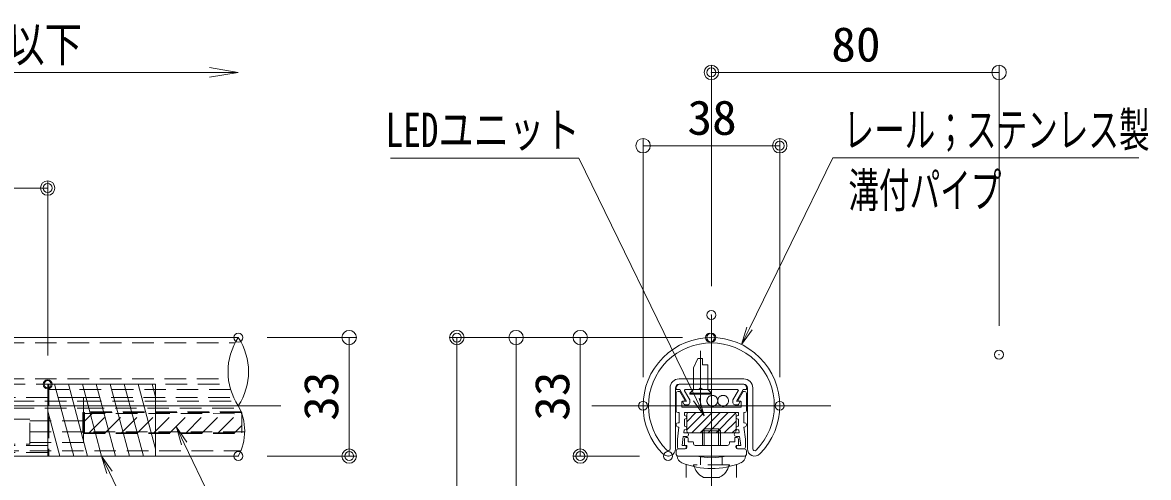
# Model space of a CAD drawing. Units: millimetres, scale not verified. Extents: x -1001 to 999, y -692 to 692.
# Drawn here: x -507.1 to -194, y -92.7 to 33.9 of the extents above; entities that cross this region are included whole.
import ezdxf
from ezdxf.enums import TextEntityAlignment as Align

# ---------------------------------------------------------------- set-up
doc = ezdxf.new("R2010")
doc.units = ezdxf.units.MM
doc.header["$LTSCALE"] = 5
doc.header["$PDMODE"] = 32
doc.header["$PDSIZE"] = 2.5
for name, pattern in [('CHAIN1', [8, 5, -1, 1, -1]), ('DASHED1', [1.8, 1.2, -0.6]), ('DASHED2', [3, 2, -1])]:
    doc.linetypes.add(name, pattern=pattern)
for name, color, linetype, lineweight in [('0-2_2', 4, 'Continuous', 9), ('0-3_sunpou', 1, 'Continuous', 9), ('0-4_0', 6, 'DASHED1', 9), ('0-5_DEFPOINTS', 7, 'Continuous', 9), ('0-6_center', 5, 'Continuous', 9), ('0-7_1', 3, 'Continuous', 9), ('0-B_GRE_SSD', 134, 'DASHED1', 9), ('0-C_ﾌﾞﾗｹｯﾄ', 4, 'Continuous', 9), ('0-F_BLU', 5, 'DASHED1', 9), ('1-2_10ユーザー', 4, 'Continuous', 9), ('1-5_GRE_M', 4, 'Continuous', 9), ('1-6_naka', 4, 'Continuous', 9), ('1-7_NakaLED部材', 2, 'DASHED1', 9)]:
    doc.layers.add(name, color=color, linetype=linetype, lineweight=lineweight)
doc.styles.add('ＭＳ ゴシック', font='')
doc.styles.get('ＭＳ ゴシック').set_extended_font_data('MS Gothic')

# ---------------------------------------------------------------- blocks, each defined once
blk = doc.blocks.new('_OPEN')
at = {"layer": '0-4_0', "color": 1, "linetype": 'Continuous'}
blk.add_line((0, 0), (-5, 0), dxfattribs=at)
blk.add_lwpolyline([(-5, 0.833), (0, 0), (-5, -0.833)], dxfattribs=at)
blk = doc.blocks.new('_ORIGIN')
at = {"layer": '0-4_0', "color": 1, "linetype": 'Continuous'}
blk.add_line((0, 0), (-5, 0), dxfattribs=at)
blk.add_circle((0, 0), 2.5, dxfattribs=at)
blk = doc.blocks.new('MLeader3')
at = {"layer": '0-3_sunpou'}
blk.add_line((-279.932, -3.742), (-196.66, -3.742), dxfattribs=at)
at = {"layer": '0-3_sunpou', "color": 7}
blk.add_line((-307.146, -55.673), (-304.949, -51.182), dxfattribs=at)
at = {"layer": '0-3_sunpou'}
blk.add_lwpolyline([(-304.949, -51.182), (-281.732, -3.742), (-279.932, -3.742)], dxfattribs=at)
at = {"layer": '0-3_sunpou', "color": 7}
blk.add_lwpolyline([(-304.2, -51.548), (-307.146, -55.673), (-305.697, -50.816)], dxfattribs=at)
at = {"layer": '0-3_sunpou', "color": 2, "style": 'ＭＳ ゴシック', "width": 0.65}
for s, p in [('レール；ステンレス製', (-278.793, -3.593)), ('溝付パイプ', (-277.432, -20.42))]:
    blk.add_text(s, height=9.604, dxfattribs=at).set_placement(p, align=Align.BOTTOM_LEFT)
blk = doc.blocks.new('MLeader7')
at = {"layer": '0-3_sunpou'}
blk.add_line((-354.185, -3.792), (-404.778, -3.792), dxfattribs=at)
at = {"layer": '0-3_sunpou', "color": 7}
blk.add_line((-317.512, -75.49), (-319.699, -70.994), dxfattribs=at)
at = {"layer": '0-3_sunpou'}
blk.add_lwpolyline([(-319.699, -70.994), (-352.385, -3.792), (-354.185, -3.792)], dxfattribs=at)
at = {"layer": '0-3_sunpou', "color": 7}
blk.add_lwpolyline([(-318.949, -70.629), (-317.512, -75.49), (-320.448, -71.358)], dxfattribs=at)
at = {"layer": '0-3_sunpou', "color": 2, "style": 'ＭＳ ゴシック', "width": 0.75}
blk.add_text('LEDユニット', height=9.604, dxfattribs=at).set_placement((-406.111, -3.642), align=Align.BOTTOM_LEFT)
blk = doc.blocks.new('MLeader8')
at = {"layer": '0-3_sunpou', "color": 7}
blk.add_line((-464.28, -78.687), (-462.113, -83.193), dxfattribs=at)
at = {"layer": '0-3_sunpou'}
blk.add_line((-446.025, -112.911), (-395.432, -112.911), dxfattribs=at)
at = {"layer": '0-3_sunpou', "color": 7}
blk.add_lwpolyline([(-462.864, -83.554), (-464.28, -78.687), (-461.362, -82.832)], dxfattribs=at)
at = {"layer": '0-3_sunpou'}
blk.add_lwpolyline([(-462.113, -83.193), (-447.825, -112.911), (-446.025, -112.911)], dxfattribs=at)
at = {"layer": '0-3_sunpou', "color": 2, "style": 'ＭＳ ゴシック', "width": 0.75}
blk.add_text('LEDユニット', height=9.604, dxfattribs=at).set_placement((-444.859, -112.761), align=Align.BOTTOM_LEFT)
blk = doc.blocks.new('MLeader43')
at = {"layer": '0-3_sunpou', "color": 7}
blk.add_line((-485.079, -86.732), (-482.918, -91.241), dxfattribs=at)
at = {"layer": '0-3_sunpou'}
blk.add_line((-458.536, -138.366), (-413.493, -138.366), dxfattribs=at)
at = {"layer": '0-3_sunpou', "color": 7}
blk.add_lwpolyline([(-483.67, -91.601), (-485.079, -86.732), (-482.167, -90.881)], dxfattribs=at)
at = {"layer": '0-3_sunpou'}
blk.add_lwpolyline([(-482.918, -91.241), (-460.336, -138.366), (-458.536, -138.366)], dxfattribs=at)
at = {"layer": '0-3_sunpou', "color": 2, "style": 'ＭＳ ゴシック', "width": 0.7}
blk.add_text('AL溝カバー', height=9.604, dxfattribs=at).set_placement((-456.369, -138.378), align=Align.BOTTOM_LEFT)

msp = doc.modelspace()

# ---------------------------------------------------------------- linework, layer by layer
at = {"layer": '0-2_2'}
for centre, radius, start, end in [((-432.694, -63.232), 17.235, 146.55082, 213.44918), ((-461.456, -63.232), 17.235, 326.55082, 33.44918), ((-459.917, -79.732), 14.626, 331.40503, 28.59497)]:
    msp.add_arc(centre, radius, start, end, dxfattribs=at)
at = {"layer": '0-3_sunpou'}
for p, q in [((-315.512, -39.464), (-315.512, 22.028)), ((-235.512, -50.485), (-235.512, 22.028)), ((-455.075, 20.028), (-580.079, 20.028)), ((-239.512, 20.028), (-311.512, 20.028)), ((-334.512, -64.732), (-334.512, 1.635)), ((-296.512, -64.732), (-296.512, 1.635)), ((-330.512, -0.365), (-300.512, -0.365)), ((-656.079, -12.148), (-504.079, -12.148)), ((-500.079, -58.732), (-500.079, -10.148)), ((-439.075, -53.732), (-414.233, -53.732)), ((-323.903, -53.732), (-388.295, -53.732)), ((-386.295, -287.694), (-386.295, -53.732)), ((-323.512, -53.732), (-371.829, -53.732)), ((-323.512, -53.732), (-353.986, -53.732)), ((-416.233, -57.732), (-416.233, -82.732)), ((-369.829, -57.732), (-369.829, -186.475)), ((-351.986, -57.732), (-351.986, -82.732)), ((-439.075, -86.732), (-414.233, -86.732)), ((-335.541, -86.732), (-353.986, -86.732))]:
    msp.add_line(p, q, dxfattribs=at)
msp.add_circle((-386.295, -53.732), 2, dxfattribs=at)
at = {"layer": '0-4_0', "color": 3}
for p, q in [((-728.579, -55.232), (-447.96, -55.232)), ((-728.579, -65.232), (-449.813, -65.232)), ((-728.317, -66.732), (-449.57, -66.732)), ((-550.079, -85.232), (-446.365, -85.232))]:
    msp.add_line(p, q, dxfattribs=at)
at = {"layer": '0-4_0', "color": 5, "linetype": 'CHAIN1'}
msp.add_line((-318.512, -72.663), (-318.512, -57.416), dxfattribs=at)
at = {"layer": '0-4_0', "linetype": 'Continuous'}
for p, q in [((-319.262, -59.532), (-320.512, -62.209)), ((-320.512, -68.232), (-320.512, -62.209)), ((-319.262, -59.532), (-318.006, -59.532)), ((-318.006, -59.532), (-318.006, -61.351)), ((-318.006, -61.351), (-316.512, -61.351)), ((-316.512, -68.232), (-316.512, -61.351)), ((-320.512, -68.232), (-321.512, -69.232)), ((-316.512, -68.232), (-320.512, -68.232)), ((-316.512, -68.232), (-315.512, -69.232)), ((-321.512, -69.532), (-321.512, -69.232)), ((-315.512, -69.232), (-321.512, -69.232)), ((-315.512, -69.532), (-321.512, -69.532)), ((-315.512, -69.532), (-315.512, -69.232)), ((-313.45, -92.675), (-317.573, -92.675))]:
    msp.add_line(p, q, dxfattribs=at)
at = {"layer": '0-4_0', "color": 5}
for p, q in [((-500.079, -85.732), (-500.079, -66.732)), ((-470.079, -85.732), (-470.079, -66.732)), ((-490.079, -77.279), (-487.432, -74.632)), ((-488.542, -80.232), (-482.942, -74.632)), ((-484.052, -80.232), (-478.452, -74.632)), ((-479.562, -80.232), (-473.962, -74.632)), ((-475.071, -80.232), (-469.471, -74.632)), ((-470.581, -80.232), (-464.981, -74.632)), ((-466.091, -80.232), (-460.491, -74.632)), ((-461.601, -80.232), (-456.001, -74.632)), ((-457.111, -80.232), (-451.511, -74.632)), ((-452.621, -80.232), (-447.021, -74.632)), ((-448.131, -80.232), (-446.109, -78.21)), ((-500.079, -83.732), (-660.079, -83.732)), ((-500.079, -85.732), (-660.079, -85.732))]:
    msp.add_line(p, q, dxfattribs=at)
at = {"layer": '0-4_0', "color": 4}
for p, q in [((-499.76, -66.732), (-499.76, -86.732)), ((-449.188, -68.232), (-499.76, -68.232)), ((-447.075, -86.732), (-499.76, -86.732))]:
    msp.add_line(p, q, dxfattribs=at)
at = {"layer": '0-4_0', "color": 7, "linetype": 'Continuous'}
for p, q in [((-322.362, -77.187), (-319.807, -74.632)), ((-322.362, -79.432), (-317.562, -74.632)), ((-322.362, -79.732), (-322.362, -75.132)), ((-322.362, -75.132), (-322.362, -79.732)), ((-322.281, -74.861), (-322.133, -74.713)), ((-321.862, -74.632), (-309.162, -74.632)), ((-321.862, -74.632), (-309.162, -74.632)), ((-320.917, -80.232), (-315.317, -74.632)), ((-318.672, -80.232), (-313.072, -74.632)), ((-316.427, -80.232), (-310.827, -74.632)), ((-314.182, -80.232), (-308.772, -74.823)), ((-308.662, -75.132), (-308.662, -79.732)), ((-308.662, -75.132), (-308.662, -79.732)), ((-311.937, -80.232), (-308.662, -76.957)), ((-309.162, -80.232), (-321.862, -80.232)), ((-309.162, -80.232), (-321.862, -80.232)), ((-309.692, -80.232), (-308.662, -79.202))]:
    msp.add_line(p, q, dxfattribs=at)
at = {"layer": '0-4_0', "color": 5}
msp.add_lwpolyline([(-446.109, -80.232), (-446.109, -74.632), (-490.079, -74.632), (-490.079, -80.232)], close=True, dxfattribs=at)
at = {"layer": '0-4_0', "color": 7, "linetype": 'Continuous'}
for centre, start, end in [((-321.862, -75.132), 90, 180), ((-321.862, -75.132), 90, 180), ((-309.162, -75.132), 0, 90), ((-309.162, -75.132), 0, 90), ((-321.862, -79.732), 180, 270), ((-321.862, -79.732), 180, 270), ((-309.162, -79.732), 270, 0), ((-309.162, -79.732), 270, 0)]:
    msp.add_arc(centre, 0.5, start, end, dxfattribs=at)
at = {"layer": '0-4_0', "linetype": 'Continuous'}
for centre, radius, start, end in [((-315.512, -88.175), 5, 191.53696, 242.73396), ((-315.512, -88.175), 5, 297.26604, 348.46304), ((-317.573, -92.175), 0.5, 242.73396, 270), ((-313.45, -92.175), 0.5, 270, 297.26604)]:
    msp.add_arc(centre, radius, start, end, dxfattribs=at)
at = {"layer": '0-5_DEFPOINTS'}
msp.add_line((-490.079, -82.932), (-490.079, -70.432), dxfattribs=at)
msp.add_circle((-500.079, -66.732), 1, dxfattribs=at)
for p in [(-315.512, 20.028), (-296.512, -0.365), (-500.079, -12.148), (-315.512, -47.464), (-447.075, -53.732), (-447.075, -53.732), (-386.295, -53.732), (-315.903, -53.732), (-315.512, -53.732), (-315.512, -53.732), (-235.512, -58.485), (-500.079, -66.732), (-334.512, -72.732), (-296.512, -72.732), (-447.075, -86.732), (-416.233, -86.732), (-351.986, -86.732), (-327.541, -86.732)]:
    msp.add_point(p, dxfattribs=at)
at = {"layer": '0-6_center'}
for p, q in [((-315.512, -47.464), (-315.512, -193.481)), ((-315.512, -51.127), (-315.512, -192.776)), ((-713.783, -72.732), (-435.268, -72.732)), ((-348.756, -72.732), (-282.267, -72.732))]:
    msp.add_line(p, q, dxfattribs=at)
at = {"layer": '0-7_1'}
for p, q in [((-729.079, -53.732), (-447.075, -53.732)), ((-324.512, -65.232), (-306.512, -65.232)), ((-327.012, -67.732), (-327.012, -84.703)), ((-325.512, -67.732), (-325.512, -84.703)), ((-324.512, -66.732), (-306.512, -66.732)), ((-305.512, -67.732), (-305.512, -84.703)), ((-304.012, -67.732), (-304.012, -84.703)), ((-729.079, -86.732), (-447.075, -86.732))]:
    msp.add_line(p, q, dxfattribs=at)
for centre, radius, start, end in [((-315.512, -72.732), 19, 315.14031, 224.85969), ((-315.512, -72.732), 17.5, 315.14031, 224.85969), ((-324.512, -67.732), 2.5, 90, 180), ((-306.512, -67.732), 2.5, 0, 90), ((-324.512, -67.732), 1, 90, 180), ((-306.512, -67.732), 1, 0, 90), ((-327.541, -84.703), 2.029, 224.85969, 0), ((-327.541, -84.703), 0.529, 224.85969, 0), ((-303.482, -84.703), 2.029, 180, 315.14031), ((-303.482, -84.703), 0.529, 180, 315.14031)]:
    msp.add_arc(centre, radius, start, end, dxfattribs=at)
at = {"layer": '0-B_GRE_SSD'}
for p, q in [((-491.438, -70.432), (-448.354, -70.432)), ((-491.074, -71.432), (-447.854, -71.432)), ((-490.346, -73.432), (-446.717, -73.432))]:
    msp.add_line(p, q, dxfattribs=at)
at = {"layer": '0-B_GRE_SSD', "color": 7, "linetype": 'DASHED2'}
for centre in [(-315.248, -71.335), (-312.248, -71.335)]:
    msp.add_circle(centre, 1.5, dxfattribs=at)
at = {"layer": '0-C_ﾌﾞﾗｹｯﾄ'}
for p, q in [((-325.012, -86.665), (-325.012, -86.716)), ((-306.012, -86.665), (-306.012, -86.716)), ((-322.512, -89.032), (-322.512, -92.675)), ((-308.512, -89.032), (-308.512, -92.675))]:
    msp.add_line(p, q, dxfattribs=at)
for centre, radius, start, end in [((-323.012, -86.716), 2, 180, 247.97569), ((-315.512, -68.175), 19, 257.60201, 282.39799), ((-308.012, -86.716), 2, 292.02431, 0), ((-315.513, -68.182), 21.993, 247.97199, 292.1995)]:
    msp.add_arc(centre, radius, start, end, dxfattribs=at)
at = {"layer": '0-F_BLU'}
for p, q in [((-318.012, -79.675), (-318.012, -83.732)), ((-317.512, -79.175), (-317.512, -83.732)), ((-313.512, -79.175), (-317.512, -79.175)), ((-313.512, -79.175), (-313.512, -83.732)), ((-313.012, -79.675), (-313.012, -83.732)), ((-318.512, -86.937), (-318.512, -89.175)), ((-312.512, -86.937), (-312.512, -89.175)), ((-320.512, -89.175), (-320.512, -89.6)), ((-310.512, -89.175), (-320.512, -89.175)), ((-310.512, -89.175), (-310.512, -89.599))]:
    msp.add_line(p, q, dxfattribs=at)
msp.add_lwpolyline([(-313.512, -79.175), (-313.012, -79.675), (-318.012, -79.675), (-317.512, -79.175)], dxfattribs=at)
at = {"layer": '1-2_10ユーザー'}
for p, q in [((-492.841, -86.732), (-498.2, -66.732)), ((-488.958, -86.732), (-494.317, -66.732)), ((-485.076, -86.732), (-490.435, -66.732)), ((-481.194, -86.732), (-486.553, -66.732)), ((-477.311, -86.732), (-482.67, -66.732)), ((-473.429, -86.732), (-478.788, -66.732)), ((-470.079, -84.747), (-474.906, -66.732)), ((-470.079, -70.258), (-471.024, -66.732)), ((-496.723, -86.732), (-500.079, -74.208))]:
    msp.add_line(p, q, dxfattribs=at)
for points in [[(-500.079, -66.732), (-470.079, -66.732), (-470.079, -86.732), (-500.079, -86.732)], [(-470.079, -66.732), (-500.079, -66.732), (-500.079, -86.732), (-470.079, -86.732)]]:
    msp.add_lwpolyline(points, close=True, dxfattribs=at)
at = {"layer": '1-5_GRE_M'}
for p, q in [((-323.012, -82.032), (-323.012, -83.532)), ((-322.812, -83.732), (-322.712, -83.732)), ((-322.812, -83.732), (-322.512, -83.732)), ((-322.512, -81.532), (-322.212, -81.532)), ((-322.312, -83.932), (-322.312, -84.232)), ((-322.012, -81.732), (-322.012, -82.732)), ((-322.012, -82.732), (-320.711, -82.732)), ((-320.511, -82.932), (-320.511, -83.232)), ((-320.011, -83.732), (-311.012, -83.732)), ((-310.512, -82.932), (-310.512, -83.232)), ((-309.012, -82.732), (-310.312, -82.732)), ((-309.012, -81.732), (-309.012, -82.732)), ((-308.812, -81.532), (-308.512, -81.532)), ((-308.712, -83.932), (-308.712, -84.232)), ((-308.212, -83.732), (-308.512, -83.732)), ((-308.212, -83.732), (-308.312, -83.732)), ((-308.012, -82.032), (-308.012, -83.532)), ((-325.262, -85.232), (-325.262, -86.232)), ((-322.812, -84.732), (-324.762, -84.732)), ((-324.762, -86.732), (-306.262, -86.732)), ((-322.812, -84.732), (-324.424, -84.732)), ((-308.212, -84.732), (-306.6, -84.732)), ((-308.212, -84.732), (-306.262, -84.732)), ((-305.762, -85.232), (-305.762, -86.232))]:
    msp.add_line(p, q, dxfattribs=at)
for centre, radius, start, end in [((-322.512, -82.032), 0.5, 90, 180), ((-322.812, -83.532), 0.2, 180, 270), ((-322.812, -84.232), 0.5, 270, 0), ((-322.512, -83.932), 0.2, 0, 90), ((-322.212, -81.732), 0.2, 0, 90), ((-320.711, -82.932), 0.2, 0, 90), ((-320.011, -83.232), 0.5, 180, 270), ((-311.012, -83.232), 0.5, 270, 0), ((-310.312, -82.932), 0.2, 90, 180), ((-308.812, -81.732), 0.2, 90, 180), ((-308.512, -83.932), 0.2, 90, 180), ((-308.212, -84.232), 0.5, 180, 270), ((-308.512, -82.032), 0.5, 0, 90), ((-308.212, -83.532), 0.2, 270, 0), ((-324.762, -85.232), 0.5, 90, 180), ((-324.762, -86.232), 0.5, 180, 270), ((-306.262, -85.232), 0.5, 0, 90), ((-306.262, -86.232), 0.5, 270, 0)]:
    msp.add_arc(centre, radius, start, end, dxfattribs=at)
at = {"layer": '1-6_naka'}
for p, q in [((-325.262, -67.732), (-325.262, -68.232)), ((-325.262, -68.232), (-324.312, -68.232)), ((-324.762, -68.732), (-324.321, -68.732)), ((-324.321, -68.732), (-322.935, -71.132)), ((-324.312, -68.232), (-322.464, -71.432)), ((-324.262, -66.732), (-306.762, -66.732)), ((-322.984, -68.532), (-321.512, -71.082)), ((-322.811, -68.232), (-318.993, -68.232)), ((-318.512, -67.732), (-319.012, -68.232)), ((-318.512, -67.732), (-318.012, -68.232)), ((-318.012, -68.232), (-308.212, -68.232)), ((-308.04, -68.532), (-309.512, -71.082)), ((-306.712, -68.232), (-308.559, -71.432)), ((-306.703, -68.732), (-308.089, -71.132)), ((-305.762, -68.232), (-306.712, -68.232)), ((-306.262, -68.732), (-306.703, -68.732)), ((-305.762, -67.732), (-305.762, -68.232)), ((-325.262, -69.232), (-325.262, -74.132)), ((-323.762, -71.632), (-323.762, -73.132)), ((-323.562, -71.432), (-323.108, -71.432)), ((-323.439, -71.732), (-323.092, -72.332)), ((-323.265, -71.432), (-322.464, -71.432)), ((-321.512, -71.082), (-321.512, -71.932)), ((-309.512, -71.082), (-309.512, -71.932)), ((-307.757, -71.432), (-308.559, -71.432)), ((-307.585, -71.732), (-307.931, -72.332)), ((-307.462, -71.432), (-307.915, -71.432)), ((-307.262, -71.632), (-307.262, -73.132)), ((-305.762, -69.232), (-305.762, -74.132)), ((-324.762, -74.632), (-324.512, -74.632)), ((-324.512, -74.632), (-324.512, -77.432)), ((-323.012, -74.632), (-308.012, -74.632)), ((-323.012, -74.632), (-323.012, -75.432)), ((-322.919, -72.432), (-322.012, -72.432)), ((-308.105, -72.432), (-309.012, -72.432)), ((-308.012, -74.632), (-308.012, -75.432)), ((-306.512, -74.632), (-306.262, -74.632)), ((-306.512, -74.632), (-306.512, -77.432)), ((-325.262, -77.932), (-325.262, -78.132)), ((-324.512, -77.432), (-324.762, -77.432)), ((-323.012, -75.432), (-322.862, -75.432)), ((-323.012, -76.432), (-323.012, -78.432)), ((-323.012, -76.432), (-322.862, -76.432)), ((-322.362, -75.932), (-322.312, -75.932)), ((-308.662, -75.932), (-308.612, -75.932)), ((-308.162, -75.432), (-308.012, -75.432)), ((-308.162, -76.432), (-308.012, -76.432)), ((-308.012, -76.432), (-308.012, -78.432)), ((-306.512, -77.432), (-306.262, -77.432)), ((-305.762, -77.932), (-305.762, -78.132)), ((-324.531, -78.632), (-324.962, -82.052)), ((-324.531, -78.632), (-324.762, -78.632)), ((-323.347, -81.232), (-323.662, -83.732)), ((-322.362, -81.232), (-323.347, -81.232)), ((-323.12, -79.432), (-323.221, -80.232)), ((-322.362, -80.232), (-323.221, -80.232)), ((-323.12, -79.432), (-322.862, -79.432)), ((-323.012, -78.432), (-322.862, -78.432)), ((-322.362, -78.932), (-322.312, -78.932)), ((-308.662, -78.932), (-308.612, -78.932)), ((-308.662, -80.232), (-307.803, -80.232)), ((-308.662, -81.232), (-307.677, -81.232)), ((-308.162, -78.432), (-308.012, -78.432)), ((-308.162, -79.432), (-307.904, -79.432)), ((-307.904, -79.432), (-307.803, -80.232)), ((-307.677, -81.232), (-307.362, -83.732)), ((-306.493, -78.632), (-306.262, -78.632)), ((-324.962, -82.052), (-324.962, -84.232)), ((-323.662, -83.732), (-322.712, -83.732)), ((-322.512, -83.928), (-322.512, -84.236)), ((-308.512, -83.932), (-308.512, -84.232)), ((-307.362, -83.732), (-308.314, -83.732)), ((-323.012, -84.732), (-324.462, -84.732)), ((-308.012, -84.732), (-306.562, -84.732))]:
    msp.add_line(p, q, dxfattribs=at)
at = {"layer": '1-6_naka', "color": 5, "linetype": 'DASHED1'}
for p, q in [((-489.829, -74.732), (-490.329, -74.732)), ((-489.829, -74.732), (-490.329, -74.732)), ((-446.194, -74.421), (-446.195, -74.421)), ((-489.829, -75.732), (-490.329, -75.732)), ((-489.829, -76.732), (-490.329, -76.732)), ((-489.829, -77.732), (-490.329, -77.732)), ((-489.829, -78.732), (-490.329, -78.732)), ((-489.829, -79.732), (-490.329, -79.732)), ((-445.299, -79.982), (-490.079, -79.982))]:
    msp.add_line(p, q, dxfattribs=at)
for points in [[(-489.829, -80.232), (-489.829, -74.632), (-490.329, -74.632), (-490.329, -80.232)], [(-490.079, -74.882), (-446.195, -74.921), (-446.194, -74.421), (-490.079, -74.382)], [(-445.299, -79.957), (-490.079, -79.982), (-490.079, -80.482), (-445.299, -80.457)]]:
    msp.add_lwpolyline(points, close=True, dxfattribs=at)
at = {"layer": '1-6_naka'}
for points in [[(-323.762, -73.132), (-315.512, -73.132), (-307.262, -73.132)], [(-306.493, -78.632), (-306.062, -82.052), (-306.062, -84.232)]]:
    msp.add_lwpolyline(points, dxfattribs=at)
for centre, radius, start, end in [((-324.262, -67.732), 1, 90, 180), ((-324.762, -69.232), 0.5, 90, 180), ((-322.811, -68.432), 0.2, 90, 210), ((-308.213, -68.432), 0.2, 330, 90), ((-306.762, -67.732), 1, 0, 90), ((-306.262, -69.232), 0.5, 0, 90), ((-323.562, -71.632), 0.2, 90, 180), ((-323.265, -71.632), 0.2, 90, 210), ((-323.108, -71.232), 0.2, 270, 30), ((-322.012, -71.932), 0.5, 270, 0), ((-309.012, -71.932), 0.5, 180, 270), ((-307.915, -71.232), 0.2, 150, 270), ((-307.758, -71.632), 0.2, 330, 90), ((-307.462, -71.632), 0.2, 0, 90), ((-324.762, -74.132), 0.5, 180, 270), ((-322.919, -72.232), 0.2, 210, 270), ((-308.105, -72.232), 0.2, 270, 330), ((-306.262, -74.132), 0.5, 270, 0), ((-324.762, -77.932), 0.5, 90, 180), ((-324.762, -78.132), 0.5, 180, 270), ((-322.862, -75.932), 0.5, 0, 90), ((-322.862, -75.932), 0.5, 270, 0), ((-308.162, -75.932), 0.5, 90, 180), ((-308.162, -75.932), 0.5, 180, 270), ((-306.262, -77.932), 0.5, 0, 90), ((-306.262, -78.132), 0.5, 270, 0), ((-322.862, -78.932), 0.5, 0, 90), ((-322.862, -78.932), 0.5, 270, 0), ((-322.362, -80.732), 0.5, 270, 90), ((-308.662, -80.732), 0.5, 90, 270), ((-308.162, -78.932), 0.5, 90, 180), ((-308.162, -78.932), 0.5, 180, 270), ((-324.462, -84.232), 0.5, 180, 270), ((-323.012, -84.232), 0.5, 270, 0), ((-322.712, -83.932), 0.2, 0, 90), ((-308.312, -83.932), 0.2, 90, 180), ((-308.012, -84.232), 0.5, 180, 270), ((-306.562, -84.232), 0.5, 270, 0)]:
    msp.add_arc(centre, radius, start, end, dxfattribs=at)
at = {"layer": '1-7_NakaLED部材'}
for p, q in [((-524.037, -70.432), (-490.079, -70.432)), ((-518.841, -71.432), (-490.079, -71.432)), ((-518.841, -73.432), (-490.079, -73.432)), ((-505.079, -76.932), (-490.079, -76.932)), ((-505.079, -79.932), (-490.079, -79.932)), ((-505.079, -82.932), (-490.079, -82.932))]:
    msp.add_line(p, q, dxfattribs=at)
at = {"layer": '1-7_NakaLED部材', "color": 4}
msp.add_lwpolyline([(-505.079, -76.432), (-515.079, -76.432), (-515.079, -83.432), (-505.079, -83.432)], close=True, dxfattribs=at)

# ---------------------------------------------------------------- block references
at = {"layer": '0-3_sunpou', "xscale": 0.8, "yscale": 0.8}
for p, rotation in [((-315.512, 20.028), 180), ((-334.512, -0.365), 180), ((-416.233, -53.732), 90), ((-369.829, -53.732), 90), ((-351.986, -53.732), 90), ((-416.233, -86.732), 270), ((-351.986, -86.732), 270)]:
    msp.add_blockref('_ORIGIN', p, dxfattribs=dict(at, rotation=rotation))
at = {"layer": '0-3_sunpou'}
for name, p, xscale, yscale in [('_ORIGIN', (-235.512, 20.028), 0.8, 0.8), ('_OPEN', (-447.075, 20.028), 1.6, 1.6), ('_ORIGIN', (-296.512, -0.365), 0.8, 0.8), ('_ORIGIN', (-500.079, -12.148), 0.8, 0.8)]:
    msp.add_blockref(name, p, dxfattribs=dict(at, xscale=xscale, yscale=yscale))
for name in ['MLeader3', 'MLeader7', 'MLeader8', 'MLeader43']:
    msp.add_blockref(name, (0, 0), dxfattribs=at)

# ---------------------------------------------------------------- texts
at = {"layer": '0-3_sunpou', "color": 2, "style": 'ＭＳ ゴシック'}
for s, width, p in [('＠1500以下', 0.8, (-542.831, 20.178)), ('80', 1.05, (-282.178, 20.178)), ('38', 1.05, (-322.178, -0.216))]:
    msp.add_text(s, height=9.604, dxfattribs=dict(at, width=width)).set_placement(p, align=Align.BOTTOM_LEFT)
at = {"layer": '0-3_sunpou', "color": 2, "style": 'ＭＳ ゴシック', "width": 1.05}
for p in [(-416.383, -76.899), (-352.135, -76.899)]:
    msp.add_text('33', height=9.604, rotation=90, dxfattribs=at).set_placement(p, align=Align.BOTTOM_LEFT)

doc.saveas('drawing.dxf')
